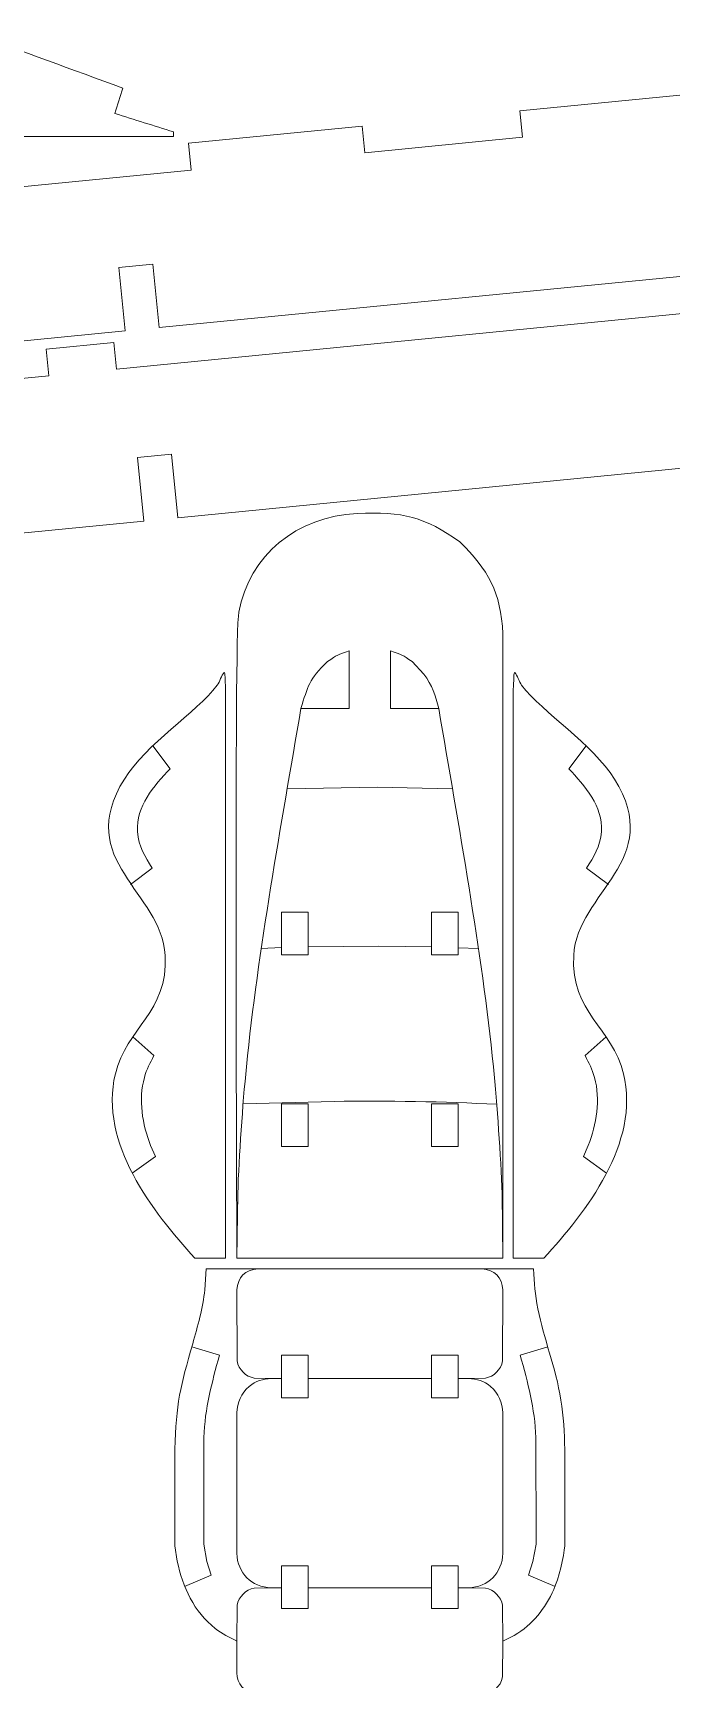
# Model space of a CAD drawing. Header units: centimetres. Extents: x -58 to 58, y -52 to 52.
# Drawn here: x -43.23 to -35.95, y 18.19 to 36.97 of the extents above; entities that cross this region are included whole.
import ezdxf

# ---------------------------------------------------------------- set-up
doc = ezdxf.new("R2010")
doc.units = ezdxf.units.CM
doc.header["$MEASUREMENT"] = 0
doc.layers.add('Camada 1', color=7, linetype='Continuous')

msp = doc.modelspace()

# ---------------------------------------------------------------- linework, layer by layer
at = {"layer": 'Camada 1', "color": 3, "lineweight": 9}
for points in [[(-42.20466, 36.34455), (-42.77691, 36.55416), (-43.34914, 36.76376), (-43.92139, 36.97337)], [(-42.29567, 36.05507), (-42.26534, 36.15157), (-42.23499, 36.24805), (-42.20466, 36.34455)], [(-37.67533, 36.08558), (-37.67533, 36.08558), (-35.69438, 36.28034), (-35.69438, 36.28034)], [(-37.64559, 35.78356), (-37.64559, 35.78356), (-37.67533, 36.08558), (-37.67533, 36.08558)], [(-41.62408, 35.8439), (-41.84795, 35.91429), (-42.07181, 35.98468), (-42.29567, 36.05507)], [(-41.45353, 35.71421), (-41.45353, 35.71421), (-39.47259, 35.90891), (-39.47259, 35.90891)], [(-39.47259, 35.90891), (-39.47259, 35.90891), (-39.44302, 35.60688), (-39.44302, 35.60688)], [(-43.96806, 35.79102), (-43.18673, 35.79102), (-42.40541, 35.79102), (-41.62408, 35.79102)], [(-41.62408, 35.79102), (-41.62408, 35.80865), (-41.62408, 35.82628), (-41.62408, 35.8439)], [(-41.42332, 35.40707), (-41.42332, 35.40707), (-41.45353, 35.71421), (-41.45353, 35.71421)], [(-39.44302, 35.60688), (-39.44302, 35.60688), (-37.64559, 35.78356), (-37.64559, 35.78356)], [(-44.17969, 35.13609), (-44.17969, 35.13609), (-41.42332, 35.40707), (-41.42332, 35.40707)], [(-41.86123, 34.33565), (-41.86123, 34.33565), (-42.24775, 34.29765), (-42.24775, 34.29765)], [(-42.24775, 34.29765), (-42.24775, 34.29765), (-42.17651, 33.57308), (-42.17651, 33.57308)], [(-41.78985, 33.61131), (-41.78985, 33.61131), (-41.86123, 34.33565), (-41.86123, 34.33565)], [(-34.95526, 34.28315), (-34.95526, 34.28315), (-41.78985, 33.61131), (-41.78985, 33.61131)], [(-34.38756, 33.91412), (-34.38756, 33.91412), (-42.27485, 33.13879), (-42.27485, 33.13879)], [(-42.17651, 33.57308), (-42.17651, 33.57308), (-45.94813, 33.20218), (-45.94813, 33.20218)], [(-42.30454, 33.44077), (-42.30454, 33.44077), (-43.07761, 33.36478), (-43.07761, 33.36478)], [(-42.27485, 33.13879), (-42.27485, 33.13879), (-42.30454, 33.44077), (-42.30454, 33.44077)], [(-43.07761, 33.36478), (-43.07761, 33.36478), (-43.04793, 33.06279), (-43.04793, 33.06279)], [(-43.04793, 33.06279), (-43.04793, 33.06279), (-44.54677, 32.91546), (-44.54677, 32.91546)], [(-42.03411, 32.12874), (-42.03411, 32.12874), (-41.64757, 32.16673), (-41.64757, 32.16673)], [(-41.96295, 31.40478), (-41.96295, 31.40478), (-42.03411, 32.12874), (-42.03411, 32.12874)], [(-41.64757, 32.16673), (-41.64757, 32.16673), (-41.57641, 31.44279), (-41.57641, 31.44279)], [(-41.57641, 31.44279), (-41.57641, 31.44279), (-34.74237, 32.11456), (-34.74237, 32.11456)], [(-45.73558, 31.03393), (-45.73558, 31.03393), (-41.96295, 31.40478), (-41.96295, 31.40478)], [(-40.88101, 30.36525), (-40.76324, 31.01328), (-40.21623, 31.45992), (-39.53208, 31.49074)], [(-39.53208, 31.49074), (-39.00875, 31.51432), (-38.76102, 31.45285), (-38.35782, 31.16724)], [(-38.35782, 31.16724), (-38.03783, 30.84724), (-37.89028, 30.59606), (-37.86881, 30.11961)], [(-40.90321, 22.9944), (-40.90321, 23.84071), (-40.93391, 30.07414), (-40.88101, 30.36525)], [(-37.86881, 30.11961), (-37.86881, 27.74455), (-37.86881, 25.36948), (-37.86881, 22.9944)], [(-41.12528, 29.5313), (-41.09847, 29.56996), (-41.07712, 29.64606), (-41.0472, 29.67546)], [(-41.0472, 29.67546), (-41.04472, 29.67271), (-41.04225, 29.66996), (-41.03977, 29.66721)], [(-37.7334, 29.67546), (-37.73588, 29.67271), (-37.73835, 29.66996), (-37.74083, 29.66721)], [(-37.65531, 29.5313), (-37.68213, 29.56996), (-37.70347, 29.64606), (-37.7334, 29.67546)], [(-42.18578, 28.46101), (-41.93583, 28.8642), (-41.36971, 29.21553), (-41.12528, 29.5313)], [(-41.03977, 29.66721), (-41.03677, 29.60885), (-41.03377, 29.55049), (-41.03077, 29.49214)], [(-41.03077, 29.49214), (-41.03079, 27.32623), (-41.03079, 25.16031), (-41.03079, 22.9944)], [(-37.74083, 29.66721), (-37.74383, 29.60885), (-37.74683, 29.55049), (-37.74982, 29.49214)], [(-37.74982, 29.49214), (-37.74981, 27.32623), (-37.74981, 25.16031), (-37.74981, 22.9944)], [(-36.59482, 28.46101), (-36.84477, 28.8642), (-37.41089, 29.21553), (-37.65531, 29.5313)], [(-35.12654, 26.88047), (-35.16777, 27.60889), (-36.17135, 27.95745), (-35.59216, 28.89166)], [(-41.72015, 26.44982), (-41.76139, 27.17824), (-42.76496, 27.5268), (-42.18578, 28.46101)], [(-37.06045, 26.44982), (-37.01921, 27.17824), (-36.01564, 27.5268), (-36.59482, 28.46101)], [(-42.28845, 25.0985), (-42.1615, 25.62783), (-41.68312, 25.79559), (-41.72015, 26.44982)], [(-36.49215, 25.0985), (-36.6191, 25.62783), (-37.09748, 25.79559), (-37.06045, 26.44982)], [(-41.37998, 22.9944), (-41.86345, 23.52545), (-42.47819, 24.30737), (-42.28845, 25.0985)], [(-37.40062, 22.9944), (-36.91715, 23.52545), (-36.3024, 24.30737), (-36.49215, 25.0985)], [(-41.03079, 22.9944), (-41.14719, 22.9944), (-41.26359, 22.9944), (-41.37998, 22.9944)], [(-37.86881, 22.9944), (-38.88028, 22.9944), (-39.89174, 22.9944), (-40.90321, 22.9944)], [(-37.74981, 22.9944), (-37.63341, 22.9944), (-37.51701, 22.9944), (-37.40062, 22.9944)], [(-41.26817, 22.63343), (-41.26817, 22.63343), (-41.25296, 22.8754), (-41.25296, 22.8754)], [(-41.25296, 22.8754), (-41.25296, 22.8754), (-39.386, 22.8754), (-39.386, 22.8754)], [(-39.386, 22.8754), (-39.386, 22.8754), (-37.51867, 22.8754), (-37.51867, 22.8754)], [(-37.51867, 22.8754), (-37.50781, 22.70274), (-37.5033, 22.58944), (-37.46913, 22.41583)], [(-41.40583, 22.01866), (-41.34946, 22.21292), (-41.2903, 22.43237), (-41.26817, 22.63343)], [(-37.46913, 22.41583), (-37.40207, 22.0752), (-37.26692, 21.75577), (-37.20617, 21.37727)], [(-41.60909, 20.81645), (-41.59905, 21.32548), (-41.54302, 21.54591), (-41.40583, 22.01866)], [(-37.20617, 21.37727), (-37.17721, 21.19681), (-37.16614, 20.99911), (-37.16254, 20.81645)], [(-41.60909, 19.71487), (-41.60909, 19.71487), (-41.60909, 20.81645), (-41.60909, 20.81645)], [(-37.16254, 20.81645), (-37.16254, 20.81645), (-37.16254, 19.71487), (-37.16254, 19.71487)], [(-41.58153, 19.5383), (-41.58153, 19.5383), (-41.60909, 19.71487), (-41.60909, 19.71487)], [(-41.14957, 18.7714), (-41.38965, 18.95914), (-41.52255, 19.24546), (-41.58153, 19.5383)], [(-37.16254, 19.71487), (-37.17204, 19.59236), (-37.23396, 19.33417), (-37.28749, 19.21706)], [(-37.28749, 19.21706), (-37.38836, 18.99636), (-37.52669, 18.81696), (-37.73847, 18.69236)], [(-40.90405, 18.62725), (-40.99134, 18.67127), (-41.07013, 18.70929), (-41.14957, 18.7714)], [(-40.90405, 18.26312), (-40.90405, 18.26312), (-40.90405, 18.62725), (-40.90405, 18.62725)], [(-37.86757, 18.62725), (-37.86757, 18.62725), (-37.8715, 18.21961), (-37.8715, 18.21961)], [(-37.73847, 18.69236), (-37.73847, 18.69236), (-37.86757, 18.62725), (-37.86757, 18.62725)], [(-40.70478, 18.02429), (-40.81951, 18.04515), (-40.8986, 18.14199), (-40.90405, 18.26312)], [(-37.8715, 18.21961), (-37.89236, 18.10491), (-37.98923, 18.0258), (-38.11033, 18.02036)]]:
    msp.add_open_spline(points, degree=3, dxfattribs=at)
at = {"layer": 'Camada 1', "lineweight": 9}
for points in [[(-39.62225, 29.92427), (-39.74944, 29.88362), (-39.75946, 29.87769), (-39.86886, 29.80067)], [(-39.62225, 29.26713), (-39.62225, 29.26713), (-39.62225, 29.92427), (-39.62225, 29.92427)], [(-38.90315, 29.80067), (-39.01255, 29.87769), (-39.02257, 29.88362), (-39.14975, 29.92427)], [(-39.14975, 29.92427), (-39.14975, 29.92427), (-39.14975, 29.26713), (-39.14975, 29.26713)], [(-39.86886, 29.80067), (-40.08005, 29.60421), (-40.09481, 29.51525), (-40.17149, 29.26713)], [(-38.76864, 29.65833), (-38.76864, 29.65833), (-38.90315, 29.80067), (-38.90315, 29.80067)], [(-38.60053, 29.26713), (-38.63755, 29.41387), (-38.6757, 29.53224), (-38.76864, 29.65833)], [(-40.17149, 29.26713), (-40.17149, 29.26713), (-39.62225, 29.26713), (-39.62225, 29.26713)], [(-39.14975, 29.26713), (-38.96668, 29.26713), (-38.7836, 29.26713), (-38.60053, 29.26713)], [(-40.39258, 26.45558), (-40.39258, 26.45558), (-40.39258, 26.9411), (-40.39258, 26.9411)], [(-40.39258, 26.9411), (-40.39258, 26.9411), (-40.08914, 26.9411), (-40.08914, 26.9411)], [(-40.08914, 26.9411), (-40.08914, 26.9411), (-40.08914, 26.45558), (-40.08914, 26.45558)], [(-38.68118, 26.45558), (-38.68118, 26.45558), (-38.68118, 26.9411), (-38.68118, 26.9411)], [(-38.68118, 26.9411), (-38.68118, 26.9411), (-38.37774, 26.9411), (-38.37774, 26.9411)], [(-38.37774, 26.9411), (-38.37774, 26.9411), (-38.37774, 26.45558), (-38.37774, 26.45558)], [(-40.08914, 26.45558), (-40.08914, 26.45558), (-40.39258, 26.45558), (-40.39258, 26.45558)], [(-38.37774, 26.45558), (-38.37774, 26.45558), (-38.68118, 26.45558), (-38.68118, 26.45558)], [(-40.08914, 24.75632), (-40.08914, 24.75632), (-40.39258, 24.75632), (-40.39258, 24.75632)], [(-40.39258, 24.75632), (-40.39258, 24.75632), (-40.39258, 24.27082), (-40.39258, 24.27082)], [(-40.08914, 24.27082), (-40.08914, 24.27082), (-40.08914, 24.75632), (-40.08914, 24.75632)], [(-38.68118, 24.27082), (-38.68118, 24.27082), (-38.68118, 24.75632), (-38.68118, 24.75632)], [(-38.68118, 24.75632), (-38.68118, 24.75632), (-38.37774, 24.75632), (-38.37774, 24.75632)], [(-38.37774, 24.75632), (-38.37774, 24.75632), (-38.37774, 24.27082), (-38.37774, 24.27082)], [(-40.39258, 24.27082), (-40.39258, 24.27082), (-40.08914, 24.27082), (-40.08914, 24.27082)], [(-38.37774, 24.27082), (-38.37774, 24.27082), (-38.68118, 24.27082), (-38.68118, 24.27082)], [(-40.08998, 21.88782), (-40.08998, 21.88782), (-40.39343, 21.88782), (-40.39343, 21.88782)], [(-40.39343, 21.88782), (-40.39343, 21.88782), (-40.39343, 21.6237), (-40.39343, 21.6237)], [(-40.08998, 21.40232), (-40.08998, 21.40232), (-40.08998, 21.88782), (-40.08998, 21.88782)], [(-38.68164, 21.40232), (-38.68164, 21.40232), (-38.68164, 21.88782), (-38.68164, 21.88782)], [(-38.68164, 21.88782), (-38.68164, 21.88782), (-38.37819, 21.88782), (-38.37819, 21.88782)], [(-38.37819, 21.88782), (-38.37819, 21.88782), (-38.37819, 21.40232), (-38.37819, 21.40232)], [(-40.39343, 21.6237), (-40.39343, 21.6237), (-40.39343, 21.40232), (-40.39343, 21.40232)], [(-40.39343, 21.40232), (-40.39343, 21.40232), (-40.08998, 21.40232), (-40.08998, 21.40232)], [(-38.37819, 21.40232), (-38.37819, 21.40232), (-38.68164, 21.40232), (-38.68164, 21.40232)], [(-40.08998, 19.48458), (-40.08998, 19.48458), (-40.39343, 19.48458), (-40.39343, 19.48458)], [(-40.39343, 19.48458), (-40.39343, 19.48458), (-40.39343, 18.99906), (-40.39343, 18.99906)], [(-40.08998, 19.23412), (-40.08998, 19.23412), (-40.08998, 19.48458), (-40.08998, 19.48458)], [(-38.68164, 19.23412), (-38.68164, 19.23412), (-38.68164, 19.48458), (-38.68164, 19.48458)], [(-38.68164, 19.48458), (-38.68164, 19.48458), (-38.37819, 19.48458), (-38.37819, 19.48458)], [(-38.37819, 19.48458), (-38.37819, 19.48458), (-38.37819, 18.99906), (-38.37819, 18.99906)], [(-40.08998, 18.99906), (-40.08998, 18.99906), (-40.08998, 19.23412), (-40.08998, 19.23412)], [(-38.68164, 18.99906), (-38.68164, 18.99906), (-38.68164, 19.23412), (-38.68164, 19.23412)], [(-40.39343, 18.99906), (-40.39343, 18.99906), (-40.08998, 18.99906), (-40.08998, 18.99906)], [(-38.37819, 18.99906), (-38.37819, 18.99906), (-38.68164, 18.99906), (-38.68164, 18.99906)]]:
    msp.add_open_spline(points, degree=3, dxfattribs=at)
at = {"layer": 'Camada 1', "color": 1, "lineweight": 9}
for points in [[(-40.17149, 29.26713), (-40.39727, 27.93542), (-40.66086, 26.50606), (-40.79358, 25.17744)], [(-37.97716, 25.17744), (-38.11017, 26.50427), (-38.3748, 27.93747), (-38.60053, 29.26713)], [(-41.8607, 28.83933), (-41.8607, 28.83933), (-41.66343, 28.57909), (-41.66343, 28.57909)], [(-36.91989, 28.83933), (-36.91989, 28.83933), (-37.11717, 28.57909), (-37.11717, 28.57909)], [(-41.66343, 28.57909), (-41.84793, 28.38395), (-42.05479, 28.1515), (-42.03547, 27.86187)], [(-37.11717, 28.57909), (-36.93266, 28.38395), (-36.72581, 28.1515), (-36.74513, 27.86187)], [(-40.32563, 28.35048), (-40.32563, 28.35048), (-39.30206, 28.36771), (-39.30206, 28.36771)], [(-39.30206, 28.36771), (-39.30206, 28.36771), (-38.44613, 28.34951), (-38.44613, 28.34951)], [(-42.03547, 27.86187), (-42.024, 27.69005), (-41.94744, 27.57613), (-41.86749, 27.44577)], [(-36.74513, 27.86187), (-36.7566, 27.69005), (-36.83316, 27.57613), (-36.91311, 27.44577)], [(-41.86749, 27.44577), (-41.86749, 27.44577), (-42.11527, 27.25975), (-42.11527, 27.25975)], [(-36.91311, 27.44577), (-36.91311, 27.44577), (-36.66533, 27.25975), (-36.66533, 27.25975)], [(-40.62431, 26.52743), (-40.62431, 26.52743), (-40.39258, 26.5377), (-40.39258, 26.5377)], [(-40.08914, 26.54654), (-40.08914, 26.54654), (-39.28329, 26.55411), (-39.28329, 26.55411)], [(-39.28329, 26.55411), (-39.28329, 26.55411), (-38.68118, 26.54561), (-38.68118, 26.54561)], [(-38.37774, 26.53717), (-38.37774, 26.53717), (-38.14712, 26.52856), (-38.14712, 26.52856)], [(-42.08952, 25.52133), (-42.08952, 25.52133), (-41.84933, 25.30602), (-41.84933, 25.30602)], [(-36.69108, 25.52133), (-36.69108, 25.52133), (-36.93127, 25.30602), (-36.93127, 25.30602)], [(-41.84933, 25.30602), (-41.89323, 25.22118), (-41.93126, 25.15179), (-41.95749, 25.05609)], [(-40.79358, 25.17744), (-40.83624, 24.75036), (-40.87824, 24.16091), (-40.8924, 23.73232)], [(-37.87798, 23.73232), (-37.89153, 24.15556), (-37.93486, 24.75545), (-37.97716, 25.17744)], [(-36.93127, 25.30602), (-36.88737, 25.22118), (-36.84934, 25.15179), (-36.82311, 25.05609)], [(-41.95749, 25.05609), (-42.02702, 24.80243), (-41.98098, 24.52278), (-41.88629, 24.28165)], [(-36.82311, 25.05609), (-36.75358, 24.80243), (-36.79962, 24.52278), (-36.89431, 24.28165)], [(-37.94053, 24.7508), (-38.53334, 24.78255), (-39.19258, 24.79184), (-39.79171, 24.78427)], [(-39.79171, 24.78427), (-39.79171, 24.78427), (-40.82988, 24.75445), (-40.82988, 24.75445)], [(-41.88629, 24.28165), (-41.88629, 24.28165), (-41.83163, 24.15614), (-41.83163, 24.15614)], [(-36.89431, 24.28165), (-36.89431, 24.28165), (-36.94897, 24.15614), (-36.94897, 24.15614)], [(-41.83163, 24.15614), (-41.83163, 24.15614), (-42.09511, 23.96497), (-42.09511, 23.96497)], [(-36.94897, 24.15614), (-36.94897, 24.15614), (-36.68549, 23.96497), (-36.68549, 23.96497)], [(-40.8924, 23.73232), (-40.8924, 23.73232), (-40.90321, 22.9944), (-40.90321, 22.9944)], [(-37.86881, 22.9944), (-37.86881, 22.9944), (-37.87798, 23.73232), (-37.87798, 23.73232)], [(-40.66129, 22.8754), (-40.8115, 22.86185), (-40.89133, 22.77871), (-40.90405, 22.63266)], [(-38.11033, 22.8754), (-37.96012, 22.86185), (-37.8803, 22.77871), (-37.86757, 22.63266)], [(-40.90405, 22.63266), (-40.90405, 22.63266), (-40.90012, 21.82297), (-40.90012, 21.82297)], [(-37.86757, 22.63266), (-37.86757, 22.63266), (-37.8715, 21.82297), (-37.8715, 21.82297)], [(-41.41616, 21.98374), (-41.41616, 21.98374), (-41.10127, 21.89061), (-41.10127, 21.89061)], [(-37.35547, 21.98374), (-37.35547, 21.98374), (-37.67036, 21.89061), (-37.67036, 21.89061)], [(-41.10127, 21.89061), (-41.18712, 21.56886), (-41.2683, 21.2863), (-41.27882, 20.94801)], [(-40.90012, 21.82297), (-40.88261, 21.72661), (-40.79746, 21.64116), (-40.70478, 21.62763)], [(-37.8715, 21.82297), (-37.88902, 21.72661), (-37.97416, 21.64116), (-38.06684, 21.62763)], [(-37.67036, 21.89061), (-37.58451, 21.56886), (-37.50333, 21.2863), (-37.49281, 20.94801)], [(-40.51024, 21.6237), (-40.60735, 21.61492), (-40.68306, 21.59874), (-40.76359, 21.53079)], [(-40.70478, 21.62763), (-40.70478, 21.62763), (-40.51024, 21.6237), (-40.51024, 21.6237)], [(-40.51024, 21.6237), (-40.51024, 21.6237), (-40.39343, 21.6237), (-40.39343, 21.6237)], [(-40.08998, 21.6237), (-40.08998, 21.6237), (-38.68164, 21.6237), (-38.68164, 21.6237)], [(-38.26138, 21.6237), (-38.26138, 21.6237), (-38.37819, 21.6237), (-38.37819, 21.6237)], [(-38.06684, 21.62763), (-38.06684, 21.62763), (-38.26138, 21.6237), (-38.26138, 21.6237)], [(-38.26138, 21.6237), (-38.16428, 21.61492), (-38.08857, 21.59874), (-38.00803, 21.53079)], [(-40.76359, 21.53079), (-40.85497, 21.4537), (-40.89873, 21.34787), (-40.90405, 21.2299)], [(-38.00803, 21.53079), (-37.91665, 21.4537), (-37.87289, 21.34787), (-37.86757, 21.2299)], [(-40.90405, 21.2299), (-40.90405, 21.2299), (-40.90405, 19.62793), (-40.90405, 19.62793)], [(-37.86757, 21.2299), (-37.86757, 21.2299), (-37.86757, 19.62793), (-37.86757, 19.62793)], [(-41.27882, 20.94801), (-41.27882, 20.94801), (-41.28109, 19.73214), (-41.28109, 19.73214)], [(-37.49281, 20.94801), (-37.49281, 20.94801), (-37.49054, 19.73214), (-37.49054, 19.73214)], [(-41.28109, 19.73214), (-41.28109, 19.73214), (-41.24532, 19.53348), (-41.24532, 19.53348)], [(-37.49054, 19.73214), (-37.49054, 19.73214), (-37.52631, 19.53348), (-37.52631, 19.53348)], [(-41.24532, 19.53348), (-41.24532, 19.53348), (-41.19717, 19.37935), (-41.19717, 19.37935)], [(-40.90405, 19.62793), (-40.89384, 19.40159), (-40.73659, 19.24431), (-40.51024, 19.23412)], [(-37.86757, 19.62793), (-37.87779, 19.40159), (-38.03503, 19.24431), (-38.26138, 19.23412)], [(-37.52631, 19.53348), (-37.52631, 19.53348), (-37.57445, 19.37935), (-37.57445, 19.37935)], [(-41.19717, 19.37935), (-41.19717, 19.37935), (-41.49802, 19.25072), (-41.49802, 19.25072)], [(-37.57445, 19.37935), (-37.57445, 19.37935), (-37.27361, 19.25072), (-37.27361, 19.25072)], [(-40.90012, 19.03486), (-40.88261, 19.13124), (-40.79744, 19.21667), (-40.70478, 19.2302)], [(-40.70478, 19.2302), (-40.70478, 19.2302), (-40.51024, 19.23412), (-40.51024, 19.23412)], [(-40.51024, 19.23412), (-40.51024, 19.23412), (-40.39343, 19.23412), (-40.39343, 19.23412)], [(-40.08998, 19.23412), (-39.62052, 19.23428), (-39.15111, 19.23428), (-38.68164, 19.23412)], [(-38.26138, 19.23412), (-38.26138, 19.23412), (-38.37819, 19.23412), (-38.37819, 19.23412)], [(-38.06684, 19.2302), (-38.06684, 19.2302), (-38.26138, 19.23412), (-38.26138, 19.23412)], [(-37.8715, 19.03486), (-37.88902, 19.13124), (-37.97419, 19.21667), (-38.06684, 19.2302)], [(-40.90405, 18.62725), (-40.90405, 18.62725), (-40.90012, 19.03486), (-40.90012, 19.03486)], [(-37.86757, 18.62725), (-37.86757, 18.62725), (-37.8715, 19.03486), (-37.8715, 19.03486)]]:
    msp.add_open_spline(points, degree=3, dxfattribs=at)

doc.saveas('drawing.dxf')
